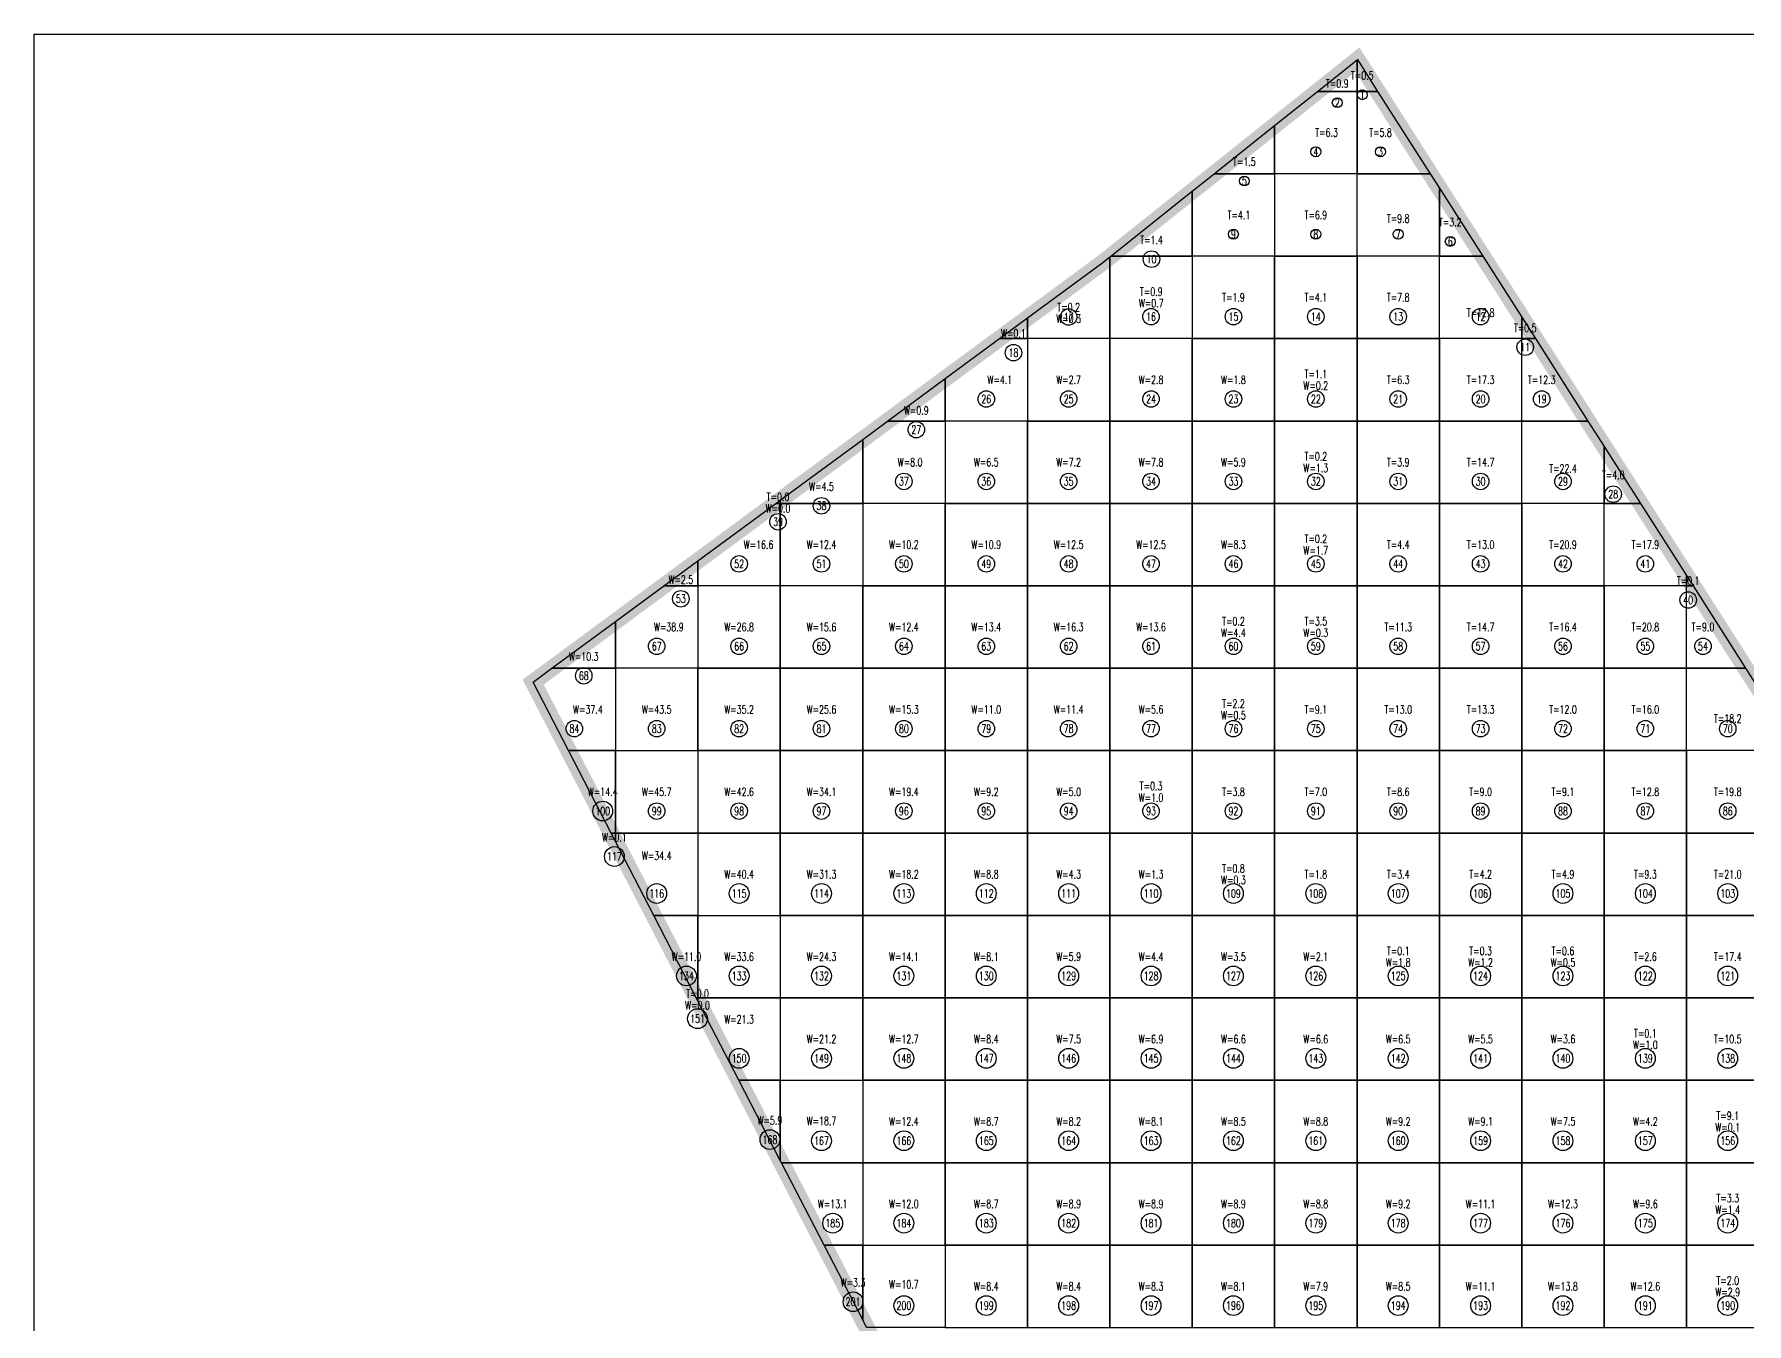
# Model space of a CAD drawing. Extents: x 4283 to 40403, y 1134 to 1764.
# Drawn here: x 20882 to 20968.6, y 1607.2 to 1672.4 of the extents above; entities that cross this region are included whole.
import ezdxf
from ezdxf.enums import TextEntityAlignment as Align

# ---------------------------------------------------------------- set-up
doc = ezdxf.new("R2010")
doc.units = 0
for name, color, linetype in [('tdz_25-3方格网', 2, 'Continuous'), ('tdz_25-3方格网计算', 7, 'Continuous'), ('tdz_土方计算图', 7, 'Continuous'), ('tdz_格田', 6, 'Continuous')]:
    doc.layers.add(name, color=color, linetype=linetype)
doc.styles.add('GLandNum', font='txt_____.ttf', dxfattribs={"width": 0.7, "height": 0.5})

msp = doc.modelspace()

# ---------------------------------------------------------------- linework, layer by layer
at = {"layer": 'tdz_25-3方格网', "linetype": 'Continuous'}
for points in [[(20948.889, 1671.062, 2828.334), (20948.889, 1669.47, 2828.371), (20946.891, 1669.47, 2828.455)], [(20949.933, 1669.47, 2828.333), (20948.889, 1669.47, 2828.371), (20948.889, 1671.062, 2828.334), (20948.908, 1671.077, 2828.333)], [(20946.891, 1669.47, 2828.455), (20948.889, 1669.47, 2828.371), (20948.889, 1665.304, 2828.451), (20944.722, 1665.304, 2828.641), (20944.722, 1667.742, 2828.586)], [(20948.889, 1669.47, 2828.371), (20949.933, 1669.47, 2828.333), (20952.592, 1665.304, 2828.172), (20948.889, 1665.304, 2828.451)], [(20944.722, 1667.742, 2828.586), (20944.722, 1665.304, 2828.641), (20941.661, 1665.304, 2828.77)], [(20941.661, 1665.304, 2828.77), (20944.722, 1665.304, 2828.641), (20944.722, 1661.137, 2828.701), (20940.555, 1661.137, 2828.895), (20940.555, 1664.422, 2828.838)], [(20944.722, 1665.304, 2828.641), (20944.722, 1661.137, 2828.701), (20948.889, 1661.137, 2828.508), (20948.889, 1665.304, 2828.451)], [(20953.055, 1664.577, 2828.125), (20953.055, 1661.137, 2828.223), (20948.889, 1661.137, 2828.508), (20948.889, 1665.304, 2828.451), (20952.592, 1665.304, 2828.172)], [(20940.555, 1664.422, 2828.838), (20940.555, 1661.137, 2828.895), (20936.432, 1661.137, 2829.086)], [(20955.25, 1661.137, 2827.903), (20953.055, 1661.137, 2828.223), (20953.055, 1664.577, 2828.125)], [(20936.389, 1661.103, 2829.088), (20936.389, 1656.97, 2829.177), (20932.222, 1656.97, 2829.36), (20932.222, 1658.013, 2829.337), (20936.04, 1660.824, 2829.109)], [(20936.432, 1661.137, 2829.086), (20940.555, 1661.137, 2828.895), (20940.555, 1656.97, 2829.068), (20936.389, 1656.97, 2829.177), (20936.389, 1661.103, 2829.088)], [(20940.555, 1661.137, 2828.895), (20940.555, 1656.97, 2829.068), (20944.722, 1656.97, 2828.869), (20944.722, 1661.137, 2828.701)], [(20944.722, 1661.137, 2828.701), (20944.722, 1656.97, 2828.869), (20948.889, 1656.97, 2828.669), (20948.889, 1661.137, 2828.508)], [(20948.889, 1661.137, 2828.508), (20948.889, 1656.97, 2828.669), (20953.055, 1656.97, 2828.319), (20953.055, 1661.137, 2828.223)], [(20957.222, 1658.047, 2827.705), (20957.222, 1656.97, 2827.653), (20953.055, 1656.97, 2828.319), (20953.055, 1661.137, 2828.223), (20955.25, 1661.137, 2827.903)], [(20932.222, 1658.013, 2829.337), (20932.222, 1656.97, 2829.36), (20930.806, 1656.97, 2829.421)], [(20957.909, 1656.97, 2827.636), (20957.222, 1656.97, 2827.653), (20957.222, 1658.047, 2827.705)], [(20930.806, 1656.97, 2829.421), (20932.222, 1656.97, 2829.36), (20932.222, 1652.804, 2829.468), (20928.055, 1652.804, 2829.633), (20928.055, 1654.945, 2829.585)], [(20932.222, 1656.97, 2829.36), (20932.222, 1652.804, 2829.468), (20936.389, 1652.804, 2829.371), (20936.389, 1656.97, 2829.177)], [(20936.389, 1656.97, 2829.177), (20936.389, 1652.804, 2829.371), (20940.555, 1652.804, 2829.225), (20940.555, 1656.97, 2829.068)], [(20940.555, 1656.97, 2829.068), (20940.555, 1652.804, 2829.225), (20944.722, 1652.804, 2829.037), (20944.722, 1656.97, 2828.869)], [(20944.722, 1656.97, 2828.869), (20944.722, 1652.804, 2829.037), (20948.889, 1652.804, 2828.684), (20948.889, 1656.97, 2828.669)], [(20948.889, 1656.97, 2828.669), (20948.889, 1652.804, 2828.684), (20953.055, 1652.804, 2828.329), (20953.055, 1656.97, 2828.319)], [(20953.055, 1656.97, 2828.319), (20953.055, 1652.804, 2828.329), (20957.222, 1652.804, 2827.681), (20957.222, 1656.97, 2827.653)], [(20957.222, 1656.97, 2827.653), (20957.909, 1656.97, 2827.636), (20960.567, 1652.804, 2827.5), (20957.222, 1652.804, 2827.681)], [(20928.055, 1654.945, 2829.585), (20928.055, 1652.804, 2829.633), (20925.148, 1652.804, 2829.758)], [(20925.148, 1652.804, 2829.758), (20928.055, 1652.804, 2829.633), (20928.055, 1648.637, 2829.758), (20923.889, 1648.637, 2829.924), (20923.889, 1651.877, 2829.833)], [(20928.055, 1652.804, 2829.633), (20928.055, 1648.637, 2829.758), (20932.222, 1648.637, 2829.647), (20932.222, 1652.804, 2829.468)], [(20932.222, 1652.804, 2829.468), (20932.222, 1648.637, 2829.647), (20936.389, 1648.637, 2829.571), (20936.389, 1652.804, 2829.371)], [(20936.389, 1652.804, 2829.371), (20936.389, 1648.637, 2829.571), (20940.555, 1648.637, 2829.425), (20940.555, 1652.804, 2829.225)], [(20940.555, 1652.804, 2829.225), (20940.555, 1648.637, 2829.425), (20944.722, 1648.637, 2829.099), (20944.722, 1652.804, 2829.037)], [(20944.722, 1652.804, 2829.037), (20944.722, 1648.637, 2829.099), (20948.889, 1648.637, 2828.811), (20948.889, 1652.804, 2828.684)], [(20948.889, 1652.804, 2828.684), (20948.889, 1648.637, 2828.811), (20953.055, 1648.637, 2828.45), (20953.055, 1652.804, 2828.329)], [(20953.055, 1652.804, 2828.329), (20953.055, 1648.637, 2828.45), (20957.222, 1648.637, 2827.956), (20957.222, 1652.804, 2827.681)], [(20961.389, 1651.517, 2827.5), (20961.389, 1648.637, 2827.5), (20957.222, 1648.637, 2827.956), (20957.222, 1652.804, 2827.681), (20960.567, 1652.804, 2827.5)], [(20923.889, 1651.877, 2829.833), (20923.889, 1648.637, 2829.924), (20919.722, 1648.637, 2830.302), (20919.722, 1648.808, 2830.285)], [(20963.226, 1648.637, 2827.5), (20961.389, 1648.637, 2827.5), (20961.389, 1651.517, 2827.5)], [(20919.489, 1648.637, 2830.333), (20919.722, 1648.637, 2830.302), (20919.722, 1644.47, 2830.214), (20915.555, 1644.47, 2831.057), (20915.555, 1645.74, 2831.151)], [(20919.722, 1648.808, 2830.285), (20919.722, 1648.637, 2830.302), (20919.489, 1648.637, 2830.333)], [(20919.722, 1644.47, 2830.214), (20919.722, 1648.637, 2830.302), (20923.889, 1648.637, 2829.924), (20923.889, 1644.47, 2830.016)], [(20923.889, 1648.637, 2829.924), (20923.889, 1644.47, 2830.016), (20928.055, 1644.47, 2829.923), (20928.055, 1648.637, 2829.758)], [(20928.055, 1648.637, 2829.758), (20928.055, 1644.47, 2829.923), (20932.222, 1644.47, 2829.847), (20932.222, 1648.637, 2829.647)], [(20932.222, 1648.637, 2829.647), (20932.222, 1644.47, 2829.847), (20936.389, 1644.47, 2829.772), (20936.389, 1648.637, 2829.571)], [(20936.389, 1648.637, 2829.571), (20936.389, 1644.47, 2829.772), (20940.555, 1644.47, 2829.522), (20940.555, 1648.637, 2829.425)], [(20940.555, 1648.637, 2829.425), (20940.555, 1644.47, 2829.522), (20944.722, 1644.47, 2829.145), (20944.722, 1648.637, 2829.099)], [(20944.722, 1648.637, 2829.099), (20944.722, 1644.47, 2829.145), (20948.889, 1644.47, 2828.71), (20948.889, 1648.637, 2828.811)], [(20948.889, 1648.637, 2828.811), (20948.889, 1644.47, 2828.71), (20953.055, 1644.47, 2828.291), (20953.055, 1648.637, 2828.45)], [(20953.055, 1648.637, 2828.45), (20953.055, 1644.47, 2828.291), (20957.222, 1644.47, 2828.021), (20957.222, 1648.637, 2827.956)], [(20957.222, 1648.637, 2827.956), (20957.222, 1644.47, 2828.021), (20961.389, 1644.47, 2827.645), (20961.389, 1648.637, 2827.5)], [(20965.555, 1644.986, 2827.5), (20965.555, 1644.47, 2827.5), (20961.389, 1644.47, 2827.645), (20961.389, 1648.637, 2827.5), (20963.226, 1648.637, 2827.5)], [(20915.555, 1645.74, 2831.151), (20915.555, 1644.47, 2831.057), (20913.831, 1644.47, 2831.509)], [(20965.885, 1644.47, 2827.5), (20965.555, 1644.47, 2827.5), (20965.555, 1644.986, 2827.5)], [(20913.831, 1644.47, 2831.509), (20915.555, 1644.47, 2831.057), (20915.555, 1640.304, 2831.148), (20911.389, 1640.304, 2831.667), (20911.389, 1642.672, 2831.667)], [(20915.555, 1644.47, 2831.057), (20915.555, 1640.304, 2831.148), (20919.722, 1640.304, 2830.582), (20919.722, 1644.47, 2830.214)], [(20919.722, 1644.47, 2830.214), (20919.722, 1640.304, 2830.582), (20923.889, 1640.304, 2830.16), (20923.889, 1644.47, 2830.016)], [(20923.889, 1644.47, 2830.016), (20923.889, 1640.304, 2830.16), (20928.055, 1640.304, 2829.898), (20928.055, 1644.47, 2829.923)], [(20928.055, 1644.47, 2829.923), (20928.055, 1640.304, 2829.898), (20932.222, 1640.304, 2829.911), (20932.222, 1644.47, 2829.847)], [(20932.222, 1644.47, 2829.847), (20932.222, 1640.304, 2829.911), (20936.389, 1640.304, 2829.892), (20936.389, 1644.47, 2829.772)], [(20936.389, 1644.47, 2829.772), (20936.389, 1640.304, 2829.892), (20940.555, 1640.304, 2829.332), (20940.555, 1644.47, 2829.522)], [(20940.555, 1644.47, 2829.522), (20940.555, 1640.304, 2829.332), (20944.722, 1640.304, 2828.828), (20944.722, 1644.47, 2829.145)], [(20944.722, 1644.47, 2829.145), (20944.722, 1640.304, 2828.828), (20948.889, 1640.304, 2828.42), (20948.889, 1644.47, 2828.71)], [(20948.889, 1644.47, 2828.71), (20948.889, 1640.304, 2828.42), (20953.055, 1640.304, 2828.143), (20953.055, 1644.47, 2828.291)], [(20953.055, 1644.47, 2828.291), (20953.055, 1640.304, 2828.143), (20957.222, 1640.304, 2828.122), (20957.222, 1644.47, 2828.021)], [(20957.222, 1644.47, 2828.021), (20957.222, 1640.304, 2828.122), (20961.389, 1640.304, 2828.017), (20961.389, 1644.47, 2827.645)], [(20961.389, 1644.47, 2827.645), (20961.389, 1640.304, 2828.017), (20965.555, 1640.304, 2827.504), (20965.555, 1644.47, 2827.5)], [(20965.555, 1644.47, 2827.5), (20965.885, 1644.47, 2827.5), (20968.543, 1640.304, 2827.5), (20965.555, 1640.304, 2827.504)], [(20911.389, 1642.672, 2831.667), (20911.389, 1640.304, 2831.667), (20908.173, 1640.304, 2831.667)], [(20908.173, 1640.304, 2831.667), (20911.389, 1640.304, 2831.667), (20911.389, 1636.137, 2831.667), (20909.014, 1636.137, 2831.667), (20907.222, 1639.604, 2831.667)], [(20911.389, 1640.304, 2831.667), (20911.389, 1636.137, 2831.667), (20915.555, 1636.137, 2831.372), (20915.555, 1640.304, 2831.148)], [(20915.555, 1640.304, 2831.148), (20915.555, 1636.137, 2831.372), (20919.722, 1636.137, 2831.097), (20919.722, 1640.304, 2830.582)], [(20919.722, 1640.304, 2830.582), (20919.722, 1636.137, 2831.097), (20923.889, 1636.137, 2830.535), (20923.889, 1640.304, 2830.16)], [(20923.889, 1640.304, 2830.16), (20923.889, 1636.137, 2830.535), (20928.055, 1636.137, 2829.867), (20928.055, 1640.304, 2829.898)], [(20928.055, 1640.304, 2829.898), (20928.055, 1636.137, 2829.867), (20932.222, 1636.137, 2829.664), (20932.222, 1640.304, 2829.911)], [(20932.222, 1640.304, 2829.911), (20932.222, 1636.137, 2829.664), (20936.389, 1636.137, 2829.392), (20936.389, 1640.304, 2829.892)], [(20936.389, 1640.304, 2829.892), (20936.389, 1636.137, 2829.392), (20940.555, 1636.137, 2829.091), (20940.555, 1640.304, 2829.332)], [(20940.555, 1640.304, 2829.332), (20940.555, 1636.137, 2829.091), (20944.722, 1636.137, 2828.724), (20944.722, 1640.304, 2828.828)], [(20944.722, 1640.304, 2828.828), (20944.722, 1636.137, 2828.724), (20948.889, 1636.137, 2828.519), (20948.889, 1640.304, 2828.42)], [(20948.889, 1640.304, 2828.42), (20948.889, 1636.137, 2828.519), (20953.055, 1636.137, 2828.337), (20953.055, 1640.304, 2828.143)], [(20953.055, 1640.304, 2828.143), (20953.055, 1636.137, 2828.337), (20957.222, 1636.137, 2828.243), (20957.222, 1640.304, 2828.122)], [(20957.222, 1640.304, 2828.122), (20957.222, 1636.137, 2828.243), (20961.389, 1636.137, 2828.087), (20961.389, 1640.304, 2828.017)], [(20961.389, 1640.304, 2828.017), (20961.389, 1636.137, 2828.087), (20965.555, 1636.137, 2827.79), (20965.555, 1640.304, 2827.504)], [(20969.722, 1638.456, 2827.5), (20969.722, 1636.137, 2827.489), (20965.555, 1636.137, 2827.79), (20965.555, 1640.304, 2827.504), (20968.543, 1640.304, 2827.5)], [(20909.014, 1636.137, 2831.667), (20911.389, 1636.137, 2831.667), (20911.389, 1631.97, 2831.667), (20911.167, 1631.97, 2831.667)], [(20911.389, 1631.97, 2831.667), (20911.389, 1636.137, 2831.667), (20915.555, 1636.137, 2831.372), (20915.555, 1631.97, 2831.527)], [(20915.555, 1636.137, 2831.372), (20915.555, 1631.97, 2831.527), (20919.722, 1631.97, 2831.279), (20919.722, 1636.137, 2831.097)], [(20919.722, 1636.137, 2831.097), (20919.722, 1631.97, 2831.279), (20923.889, 1631.97, 2830.679), (20923.889, 1636.137, 2830.535)], [(20923.889, 1636.137, 2830.535), (20923.889, 1631.97, 2830.679), (20928.055, 1631.97, 2830.004), (20928.055, 1636.137, 2829.867)], [(20928.055, 1636.137, 2829.867), (20928.055, 1631.97, 2830.004), (20932.222, 1631.97, 2829.647), (20932.222, 1636.137, 2829.664)], [(20932.222, 1636.137, 2829.664), (20932.222, 1631.97, 2829.647), (20936.389, 1631.97, 2829.376), (20936.389, 1636.137, 2829.392)], [(20936.389, 1636.137, 2829.392), (20936.389, 1631.97, 2829.376), (20940.555, 1631.97, 2829.108), (20940.555, 1636.137, 2829.091)], [(20940.555, 1636.137, 2829.091), (20940.555, 1631.97, 2829.108), (20944.722, 1631.97, 2828.901), (20944.722, 1636.137, 2828.724)], [(20944.722, 1636.137, 2828.724), (20944.722, 1631.97, 2828.901), (20948.889, 1631.97, 2828.698), (20948.889, 1636.137, 2828.519)], [(20948.889, 1636.137, 2828.519), (20948.889, 1631.97, 2828.698), (20953.055, 1631.97, 2828.537), (20953.055, 1636.137, 2828.337)], [(20953.055, 1636.137, 2828.337), (20953.055, 1631.97, 2828.537), (20957.222, 1631.97, 2828.376), (20957.222, 1636.137, 2828.243)], [(20957.222, 1636.137, 2828.243), (20957.222, 1631.97, 2828.376), (20961.389, 1631.97, 2828.226), (20961.389, 1636.137, 2828.087)], [(20961.389, 1636.137, 2828.087), (20961.389, 1631.97, 2828.226), (20965.555, 1631.97, 2827.795), (20965.555, 1636.137, 2827.79)], [(20965.555, 1636.137, 2827.79), (20965.555, 1631.97, 2827.795), (20969.722, 1631.97, 2827.351), (20969.722, 1636.137, 2827.489)], [(20911.167, 1631.97, 2831.667), (20911.389, 1631.97, 2831.667), (20911.389, 1631.542, 2831.667)], [(20911.389, 1631.542, 2831.667), (20911.389, 1631.97, 2831.667), (20915.555, 1631.97, 2831.527), (20915.555, 1627.804, 2831.323), (20913.321, 1627.804, 2831.529)], [(20915.555, 1631.97, 2831.527), (20915.555, 1627.804, 2831.323), (20919.722, 1627.804, 2830.925), (20919.722, 1631.97, 2831.279)], [(20919.722, 1631.97, 2831.279), (20919.722, 1627.804, 2830.925), (20923.889, 1627.804, 2830.414), (20923.889, 1631.97, 2830.679)], [(20923.889, 1631.97, 2830.679), (20923.889, 1627.804, 2830.414), (20928.055, 1627.804, 2829.912), (20928.055, 1631.97, 2830.004)], [(20928.055, 1631.97, 2830.004), (20928.055, 1627.804, 2829.912), (20932.222, 1627.804, 2829.644), (20932.222, 1631.97, 2829.647)], [(20932.222, 1631.97, 2829.647), (20932.222, 1627.804, 2829.644), (20936.389, 1627.804, 2829.405), (20936.389, 1631.97, 2829.376)], [(20936.389, 1631.97, 2829.376), (20936.389, 1627.804, 2829.405), (20940.555, 1627.804, 2829.242), (20940.555, 1631.97, 2829.108)], [(20940.555, 1631.97, 2829.108), (20940.555, 1627.804, 2829.242), (20944.722, 1627.804, 2829.078), (20944.722, 1631.97, 2828.901)], [(20944.722, 1631.97, 2828.901), (20944.722, 1627.804, 2829.078), (20948.889, 1627.804, 2828.897), (20948.889, 1631.97, 2828.698)], [(20948.889, 1631.97, 2828.698), (20948.889, 1627.804, 2828.897), (20953.055, 1627.804, 2828.732), (20953.055, 1631.97, 2828.537)], [(20953.055, 1631.97, 2828.537), (20953.055, 1627.804, 2828.732), (20957.222, 1627.804, 2828.568), (20957.222, 1631.97, 2828.376)], [(20957.222, 1631.97, 2828.376), (20957.222, 1627.804, 2828.568), (20961.389, 1627.804, 2828.414), (20961.389, 1631.97, 2828.226)], [(20961.389, 1631.97, 2828.226), (20961.389, 1627.804, 2828.414), (20965.555, 1627.804, 2828.012), (20965.555, 1631.97, 2827.795)], [(20965.555, 1631.97, 2827.795), (20965.555, 1627.804, 2828.012), (20969.722, 1627.804, 2827.181), (20969.722, 1631.97, 2827.351)], [(20913.321, 1627.804, 2831.529), (20915.555, 1627.804, 2831.323), (20915.555, 1623.637, 2831.187), (20915.474, 1623.637, 2831.19)], [(20915.555, 1623.637, 2831.187), (20915.555, 1627.804, 2831.323), (20919.722, 1627.804, 2830.925), (20919.722, 1623.637, 2830.802)], [(20919.722, 1627.804, 2830.925), (20919.722, 1623.637, 2830.802), (20923.889, 1623.637, 2830.312), (20923.889, 1627.804, 2830.414)], [(20923.889, 1627.804, 2830.414), (20923.889, 1623.637, 2830.312), (20928.055, 1623.637, 2829.901), (20928.055, 1627.804, 2829.912)], [(20928.055, 1627.804, 2829.912), (20928.055, 1623.637, 2829.901), (20932.222, 1623.637, 2829.739), (20932.222, 1627.804, 2829.644)], [(20932.222, 1627.804, 2829.644), (20932.222, 1623.637, 2829.739), (20936.389, 1623.637, 2829.577), (20936.389, 1627.804, 2829.405)], [(20936.389, 1627.804, 2829.405), (20936.389, 1623.637, 2829.577), (20940.555, 1623.637, 2829.401), (20940.555, 1627.804, 2829.242)], [(20940.555, 1627.804, 2829.242), (20940.555, 1623.637, 2829.401), (20944.722, 1623.637, 2829.227), (20944.722, 1627.804, 2829.078)], [(20944.722, 1627.804, 2829.078), (20944.722, 1623.637, 2829.227), (20948.889, 1623.637, 2829.088), (20948.889, 1627.804, 2828.897)], [(20948.889, 1627.804, 2828.897), (20948.889, 1623.637, 2829.088), (20953.055, 1623.637, 2828.918), (20953.055, 1627.804, 2828.732)], [(20953.055, 1627.804, 2828.732), (20953.055, 1623.637, 2828.918), (20957.222, 1623.637, 2828.761), (20957.222, 1627.804, 2828.568)], [(20957.222, 1627.804, 2828.568), (20957.222, 1623.637, 2828.761), (20961.389, 1623.637, 2828.567), (20961.389, 1627.804, 2828.414)], [(20961.389, 1627.804, 2828.414), (20961.389, 1623.637, 2828.567), (20965.555, 1623.637, 2828.341), (20965.555, 1627.804, 2828.012)], [(20965.555, 1627.804, 2828.012), (20965.555, 1623.637, 2828.341), (20969.722, 1623.637, 2827.365), (20969.722, 1627.804, 2827.181)], [(20915.474, 1623.637, 2831.19), (20915.555, 1623.637, 2831.187), (20915.555, 1623.48, 2831.177)], [(20915.555, 1623.48, 2831.177), (20915.555, 1623.637, 2831.187), (20919.722, 1623.637, 2830.802), (20919.722, 1619.47, 2830.712), (20917.628, 1619.47, 2830.85)], [(20919.722, 1623.637, 2830.802), (20919.722, 1619.47, 2830.712), (20923.889, 1619.47, 2830.292), (20923.889, 1623.637, 2830.312)], [(20923.889, 1623.637, 2830.312), (20923.889, 1619.47, 2830.292), (20928.055, 1619.47, 2829.931), (20928.055, 1623.637, 2829.901)], [(20928.055, 1623.637, 2829.901), (20928.055, 1619.47, 2829.931), (20932.222, 1619.47, 2829.755), (20932.222, 1623.637, 2829.739)], [(20932.222, 1623.637, 2829.739), (20932.222, 1619.47, 2829.755), (20936.389, 1619.47, 2829.582), (20936.389, 1623.637, 2829.577)], [(20936.389, 1623.637, 2829.577), (20936.389, 1619.47, 2829.582), (20940.555, 1619.47, 2829.468), (20940.555, 1623.637, 2829.401)], [(20940.555, 1623.637, 2829.401), (20940.555, 1619.47, 2829.468), (20944.722, 1619.47, 2829.353), (20944.722, 1623.637, 2829.227)], [(20944.722, 1623.637, 2829.227), (20944.722, 1619.47, 2829.353), (20948.889, 1619.47, 2829.239), (20948.889, 1623.637, 2829.088)], [(20948.889, 1623.637, 2829.088), (20948.889, 1619.47, 2829.239), (20953.055, 1619.47, 2829.107), (20953.055, 1623.637, 2828.918)], [(20953.055, 1623.637, 2828.918), (20953.055, 1619.47, 2829.107), (20957.222, 1619.47, 2828.883), (20957.222, 1623.637, 2828.761)], [(20957.222, 1623.637, 2828.761), (20957.222, 1619.47, 2828.883), (20961.389, 1619.47, 2828.657), (20961.389, 1623.637, 2828.567)], [(20961.389, 1623.637, 2828.567), (20961.389, 1619.47, 2828.657), (20965.555, 1619.47, 2828.438), (20965.555, 1623.637, 2828.341)], [(20965.555, 1623.637, 2828.341), (20965.555, 1619.47, 2828.438), (20969.722, 1619.47, 2827.428), (20969.722, 1623.637, 2827.365)], [(20917.628, 1619.47, 2830.85), (20919.722, 1619.47, 2830.712), (20919.722, 1615.418, 2830.653)], [(20919.722, 1615.418, 2830.653), (20919.722, 1619.47, 2830.712), (20923.889, 1619.47, 2830.292), (20923.889, 1615.304, 2830.317), (20919.781, 1615.304, 2830.647)], [(20923.889, 1619.47, 2830.292), (20923.889, 1615.304, 2830.317), (20928.055, 1615.304, 2829.935), (20928.055, 1619.47, 2829.931)], [(20928.055, 1619.47, 2829.931), (20928.055, 1615.304, 2829.935), (20932.222, 1615.304, 2829.815), (20932.222, 1619.47, 2829.755)], [(20932.222, 1619.47, 2829.755), (20932.222, 1615.304, 2829.815), (20936.389, 1615.304, 2829.681), (20936.389, 1619.47, 2829.582)], [(20936.389, 1619.47, 2829.582), (20936.389, 1615.304, 2829.681), (20940.555, 1615.304, 2829.548), (20940.555, 1619.47, 2829.468)], [(20940.555, 1619.47, 2829.468), (20940.555, 1615.304, 2829.548), (20944.722, 1615.304, 2829.414), (20944.722, 1619.47, 2829.353)], [(20944.722, 1619.47, 2829.353), (20944.722, 1615.304, 2829.414), (20948.889, 1615.304, 2829.273), (20948.889, 1619.47, 2829.239)], [(20948.889, 1619.47, 2829.239), (20948.889, 1615.304, 2829.273), (20953.055, 1615.304, 2829.167), (20953.055, 1619.47, 2829.107)], [(20953.055, 1619.47, 2829.107), (20953.055, 1615.304, 2829.167), (20957.222, 1615.304, 2829.077), (20957.222, 1619.47, 2828.883)], [(20957.222, 1619.47, 2828.883), (20957.222, 1615.304, 2829.077), (20961.389, 1615.304, 2828.857), (20961.389, 1619.47, 2828.657)], [(20961.389, 1619.47, 2828.657), (20961.389, 1615.304, 2828.857), (20965.555, 1615.304, 2828.537), (20965.555, 1619.47, 2828.438)], [(20965.555, 1619.47, 2828.438), (20965.555, 1615.304, 2828.537), (20969.722, 1615.304, 2827.771), (20969.722, 1619.47, 2827.428)], [(20919.781, 1615.304, 2830.647), (20923.889, 1615.304, 2830.317), (20923.889, 1611.137, 2830.301), (20921.934, 1611.137, 2830.452)], [(20923.889, 1615.304, 2830.317), (20923.889, 1611.137, 2830.301), (20928.055, 1611.137, 2829.956), (20928.055, 1615.304, 2829.935)], [(20928.055, 1615.304, 2829.935), (20928.055, 1611.137, 2829.956), (20932.222, 1611.137, 2829.822), (20932.222, 1615.304, 2829.815)], [(20932.222, 1615.304, 2829.815), (20932.222, 1611.137, 2829.822), (20936.389, 1611.137, 2829.688), (20936.389, 1615.304, 2829.681)], [(20936.389, 1615.304, 2829.681), (20936.389, 1611.137, 2829.688), (20940.555, 1611.137, 2829.548), (20940.555, 1615.304, 2829.548)], [(20940.555, 1615.304, 2829.548), (20940.555, 1611.137, 2829.548), (20944.722, 1611.137, 2829.406), (20944.722, 1615.304, 2829.414)], [(20944.722, 1615.304, 2829.414), (20944.722, 1611.137, 2829.406), (20948.889, 1611.137, 2829.264), (20948.889, 1615.304, 2829.273)], [(20948.889, 1615.304, 2829.273), (20948.889, 1611.137, 2829.264), (20953.055, 1611.137, 2829.167), (20953.055, 1615.304, 2829.167)], [(20953.055, 1615.304, 2829.167), (20953.055, 1611.137, 2829.167), (20957.222, 1611.137, 2829.167), (20957.222, 1615.304, 2829.077)], [(20957.222, 1615.304, 2829.077), (20957.222, 1611.137, 2829.167), (20961.389, 1611.137, 2829.093), (20961.389, 1615.304, 2828.857)], [(20961.389, 1615.304, 2828.857), (20961.389, 1611.137, 2829.093), (20965.555, 1611.137, 2828.806), (20965.555, 1615.304, 2828.537)], [(20965.555, 1615.304, 2828.537), (20965.555, 1611.137, 2828.806), (20969.722, 1611.137, 2828.084), (20969.722, 1615.304, 2827.771)], [(20921.934, 1611.137, 2830.452), (20923.889, 1611.137, 2830.301), (20923.889, 1607.356, 2830.277)], [(20923.889, 1607.356, 2830.277), (20923.889, 1611.137, 2830.301), (20928.055, 1611.137, 2829.956), (20928.055, 1606.97, 2829.963), (20924.088, 1606.97, 2830.258)], [(20928.055, 1611.137, 2829.956), (20928.055, 1606.97, 2829.963), (20932.222, 1606.97, 2829.822), (20932.222, 1611.137, 2829.822)], [(20932.222, 1611.137, 2829.822), (20932.222, 1606.97, 2829.822), (20936.389, 1606.97, 2829.68), (20936.389, 1611.137, 2829.688)], [(20936.389, 1611.137, 2829.688), (20936.389, 1606.97, 2829.68), (20940.555, 1606.97, 2829.539), (20940.555, 1611.137, 2829.548)], [(20940.555, 1611.137, 2829.548), (20940.555, 1606.97, 2829.539), (20944.722, 1606.97, 2829.398), (20944.722, 1611.137, 2829.406)], [(20944.722, 1611.137, 2829.406), (20944.722, 1606.97, 2829.398), (20948.889, 1606.97, 2829.256), (20948.889, 1611.137, 2829.264)], [(20948.889, 1611.137, 2829.264), (20948.889, 1606.97, 2829.256), (20953.055, 1606.97, 2829.167), (20953.055, 1611.137, 2829.167)], [(20953.055, 1611.137, 2829.167), (20953.055, 1606.97, 2829.167), (20957.222, 1606.97, 2829.161), (20957.222, 1611.137, 2829.167)], [(20957.222, 1611.137, 2829.167), (20957.222, 1606.97, 2829.161), (20961.389, 1606.97, 2829.061), (20961.389, 1611.137, 2829.093)], [(20961.389, 1611.137, 2829.093), (20961.389, 1606.97, 2829.061), (20965.555, 1606.97, 2828.809), (20965.555, 1611.137, 2828.806)], [(20965.555, 1611.137, 2828.806), (20965.555, 1606.97, 2828.809), (20969.722, 1606.97, 2827.96), (20969.722, 1611.137, 2828.084)]]:
    msp.add_polyline3d(points, close=True, dxfattribs=at)
at = {"layer": 'tdz_25-3方格网计算', "color": 7, "linetype": 'Continuous'}
for centre, radius in [((20947.89, 1668.896), 0.25), ((20949.155, 1669.298), 0.25), ((20946.805, 1666.415), 0.25), ((20950.075, 1666.415), 0.25), ((20943.192, 1664.941), 0.25), ((20942.639, 1662.248), 0.25), ((20946.805, 1662.248), 0.25), ((20950.972, 1662.248), 0.25), ((20953.604, 1661.885), 0.25), ((20938.494, 1660.986), 0.417), ((20934.305, 1658.064), 0.417), ((20938.472, 1658.081), 0.417), ((20942.639, 1658.081), 0.417), ((20946.805, 1658.081), 0.417), ((20950.972, 1658.081), 0.417), ((20955.139, 1658.081), 0.417), ((20957.394, 1656.536), 0.417), ((20931.514, 1656.259), 0.417), ((20930.139, 1653.915), 0.417), ((20934.305, 1653.915), 0.417), ((20938.472, 1653.915), 0.417), ((20942.639, 1653.915), 0.417), ((20946.805, 1653.915), 0.417), ((20950.972, 1653.915), 0.417), ((20955.139, 1653.915), 0.417), ((20958.23, 1653.915), 0.417), ((20926.601, 1652.367), 0.417), ((20925.972, 1649.748), 0.417), ((20930.139, 1649.748), 0.417), ((20934.305, 1649.748), 0.417), ((20938.472, 1649.748), 0.417), ((20942.639, 1649.748), 0.417), ((20946.805, 1649.748), 0.417), ((20950.972, 1649.748), 0.417), ((20955.139, 1649.748), 0.417), ((20959.305, 1649.748), 0.417), ((20961.848, 1649.105), 0.417), ((20921.805, 1648.518), 0.417), ((20919.606, 1647.708), 0.417), ((20917.639, 1645.581), 0.417), ((20921.805, 1645.581), 0.417), ((20925.972, 1645.581), 0.417), ((20930.139, 1645.581), 0.417), ((20934.305, 1645.581), 0.417), ((20938.472, 1645.581), 0.417), ((20942.639, 1645.581), 0.417), ((20946.805, 1645.581), 0.417), ((20950.972, 1645.581), 0.417), ((20955.139, 1645.581), 0.417), ((20959.305, 1645.581), 0.417), ((20963.472, 1645.581), 0.417), ((20914.693, 1643.816), 0.417), ((20965.638, 1643.756), 0.417), ((20913.472, 1641.415), 0.417), ((20917.639, 1641.415), 0.417), ((20921.805, 1641.415), 0.417), ((20925.972, 1641.415), 0.417), ((20930.139, 1641.415), 0.417), ((20934.305, 1641.415), 0.417), ((20938.472, 1641.415), 0.417), ((20942.639, 1641.415), 0.417), ((20946.805, 1641.415), 0.417), ((20950.972, 1641.415), 0.417), ((20955.139, 1641.415), 0.417), ((20959.305, 1641.415), 0.417), ((20963.472, 1641.415), 0.417), ((20966.385, 1641.415), 0.417), ((20909.781, 1639.924), 0.417), ((20909.305, 1637.248), 0.417), ((20913.472, 1637.248), 0.417), ((20917.639, 1637.248), 0.417), ((20921.805, 1637.248), 0.417), ((20925.972, 1637.248), 0.417), ((20930.139, 1637.248), 0.417), ((20934.305, 1637.248), 0.417), ((20938.472, 1637.248), 0.417), ((20942.639, 1637.248), 0.417), ((20946.805, 1637.248), 0.417), ((20950.972, 1637.248), 0.417), ((20955.139, 1637.248), 0.417), ((20959.305, 1637.248), 0.417), ((20963.472, 1637.248), 0.417), ((20967.639, 1637.248), 0.417), ((20910.74, 1633.081), 0.5), ((20913.472, 1633.081), 0.417), ((20917.639, 1633.081), 0.417), ((20921.805, 1633.081), 0.417), ((20925.972, 1633.081), 0.417), ((20930.139, 1633.081), 0.417), ((20934.305, 1633.081), 0.417), ((20938.472, 1633.081), 0.417), ((20942.639, 1633.081), 0.417), ((20946.805, 1633.081), 0.417), ((20950.972, 1633.081), 0.417), ((20955.139, 1633.081), 0.417), ((20959.305, 1633.081), 0.417), ((20963.472, 1633.081), 0.417), ((20967.639, 1633.081), 0.417), ((20911.333, 1630.784), 0.5), ((20913.472, 1628.915), 0.5), ((20917.639, 1628.915), 0.5), ((20921.805, 1628.915), 0.5), ((20925.972, 1628.915), 0.5), ((20930.139, 1628.915), 0.5), ((20934.305, 1628.915), 0.5), ((20938.472, 1628.915), 0.5), ((20942.639, 1628.915), 0.5), ((20946.805, 1628.915), 0.5), ((20950.972, 1628.915), 0.5), ((20955.139, 1628.915), 0.5), ((20959.305, 1628.915), 0.5), ((20963.472, 1628.915), 0.5), ((20967.639, 1628.915), 0.5), ((20914.976, 1624.748), 0.5), ((20917.639, 1624.748), 0.5), ((20921.805, 1624.748), 0.5), ((20925.972, 1624.748), 0.5), ((20930.139, 1624.748), 0.5), ((20934.305, 1624.748), 0.5), ((20938.472, 1624.748), 0.5), ((20942.639, 1624.748), 0.5), ((20946.805, 1624.748), 0.5), ((20950.972, 1624.748), 0.5), ((20955.139, 1624.748), 0.5), ((20959.305, 1624.748), 0.5), ((20963.472, 1624.748), 0.5), ((20967.639, 1624.748), 0.5), ((20915.535, 1622.586), 0.5), ((20917.639, 1620.581), 0.5), ((20921.805, 1620.581), 0.5), ((20925.972, 1620.581), 0.5), ((20930.139, 1620.581), 0.5), ((20934.305, 1620.581), 0.5), ((20938.472, 1620.581), 0.5), ((20942.639, 1620.581), 0.5), ((20946.805, 1620.581), 0.5), ((20950.972, 1620.581), 0.5), ((20955.139, 1620.581), 0.5), ((20959.305, 1620.581), 0.5), ((20963.472, 1620.581), 0.5), ((20967.639, 1620.581), 0.5), ((20919.198, 1616.472), 0.5), ((20921.805, 1616.415), 0.5), ((20925.972, 1616.415), 0.5), ((20930.139, 1616.415), 0.5), ((20934.305, 1616.415), 0.5), ((20938.472, 1616.415), 0.5), ((20942.639, 1616.415), 0.5), ((20946.805, 1616.415), 0.5), ((20950.972, 1616.415), 0.5), ((20955.139, 1616.415), 0.5), ((20959.305, 1616.415), 0.5), ((20963.472, 1616.415), 0.5), ((20967.639, 1616.415), 0.5), ((20922.373, 1612.248), 0.5), ((20925.972, 1612.248), 0.5), ((20930.139, 1612.248), 0.5), ((20934.305, 1612.248), 0.5), ((20938.472, 1612.248), 0.5), ((20942.639, 1612.248), 0.5), ((20946.805, 1612.248), 0.5), ((20950.972, 1612.248), 0.5), ((20955.139, 1612.248), 0.5), ((20959.305, 1612.248), 0.5), ((20963.472, 1612.248), 0.5), ((20967.639, 1612.248), 0.5), ((20923.4, 1608.274), 0.5), ((20925.972, 1608.081), 0.5), ((20930.139, 1608.081), 0.5), ((20934.305, 1608.081), 0.5), ((20938.472, 1608.081), 0.5), ((20942.639, 1608.081), 0.5), ((20946.805, 1608.081), 0.5), ((20950.972, 1608.081), 0.5), ((20955.139, 1608.081), 0.5), ((20959.305, 1608.081), 0.5), ((20963.472, 1608.081), 0.5), ((20967.639, 1608.081), 0.5)]:
    msp.add_circle(centre, radius, dxfattribs=at)
at = {"layer": 'tdz_土方计算图', "linetype": 'Continuous'}
for points in [[(20881.99, 1672.357), (21011.99, 1672.357)], [(20881.99, 1512.357), (20881.99, 1512.357), (20881.99, 1672.357), (20881.99, 1672.357)]]:
    msp.add_lwpolyline(points, dxfattribs=at)
at = {"layer": 'tdz_格田', "linetype": 'Continuous', "lineweight": 60, "const_width": 0.833}
msp.add_lwpolyline([(20941.316, 1573.637), (20907.222, 1639.604), (20936.04, 1660.824), (20948.908, 1671.077), (20986.758, 1611.757), (20941.316, 1573.637)], close=True, dxfattribs=at)

# ---------------------------------------------------------------- texts
at = {"layer": 'tdz_25-3方格网计算', "color": 2, "linetype": 'Continuous', "style": 'GLandNum', "width": 0.7}
for s, p in [('T=0.9', (20947.89, 1669.868)), ('T=0.5', (20949.155, 1670.27)), ('T=6.3', (20947.348, 1667.387)), ('T=5.8', (20950.075, 1667.387)), ('T=1.5', (20943.192, 1665.913)), ('T=4.1', (20942.915, 1663.22)), ('T=6.9', (20946.805, 1663.22)), ('T=9.8', (20950.972, 1663.039)), ('T=3.2', (20953.604, 1662.857)), ('T=1.4', (20938.494, 1661.958)), ('T=0.9', (20938.483, 1659.345)), ('T=0.2', (20934.305, 1658.556)), ('T=1.9', (20942.639, 1659.054)), ('T=4.1', (20946.805, 1659.054)), ('T=7.8', (20950.972, 1659.054)), ('T=12.8', (20955.139, 1658.281)), ('T=0.5', (20957.394, 1657.509)), ('T=1.1', (20946.805, 1655.179)), ('T=6.3', (20950.972, 1654.887)), ('T=17.3', (20955.139, 1654.887)), ('T=12.3', (20958.23, 1654.887)), ('T=0.2', (20946.805, 1651.012)), ('T=3.9', (20950.972, 1650.72)), ('T=14.7', (20955.139, 1650.72)), ('T=22.4', (20959.305, 1650.399)), ('T=4.0', (20961.848, 1650.077)), ('T=0.0', (20919.606, 1648.972)), ('T=0.2', (20946.805, 1646.845)), ('T=4.4', (20950.972, 1646.554)), ('T=13.0', (20955.139, 1646.554)), ('T=20.9', (20959.305, 1646.554)), ('T=17.9', (20963.472, 1646.554)), ('T=0.1', (20965.638, 1644.728)), ('T=0.2', (20942.639, 1642.679)), ('T=3.5', (20946.805, 1642.679)), ('T=11.3', (20950.972, 1642.387)), ('T=14.7', (20955.139, 1642.387)), ('T=16.4', (20959.305, 1642.387)), ('T=20.8', (20963.472, 1642.387)), ('T=9.0', (20966.385, 1642.387)), ('T=2.2', (20942.639, 1638.512)), ('T=9.1', (20946.805, 1638.22)), ('T=13.0', (20950.972, 1638.22)), ('T=13.3', (20955.139, 1638.22)), ('T=12.0', (20959.305, 1638.22)), ('T=16.0', (20963.472, 1638.22)), ('T=18.2', (20967.639, 1637.759)), ('T=0.3', (20938.472, 1634.345)), ('T=3.8', (20942.639, 1634.054)), ('T=7.0', (20946.805, 1634.054)), ('T=8.6', (20950.972, 1634.054)), ('T=9.0', (20955.139, 1634.054)), ('T=9.1', (20959.305, 1634.054)), ('T=12.8', (20963.472, 1634.054)), ('T=19.8', (20967.639, 1634.054)), ('T=0.8', (20942.639, 1630.179)), ('T=1.8', (20946.805, 1629.887)), ('T=3.4', (20950.972, 1629.887)), ('T=4.2', (20955.139, 1629.887)), ('T=4.9', (20959.305, 1629.887)), ('T=9.3', (20963.472, 1629.887)), ('T=21.0', (20967.639, 1629.887)), ('T=0.1', (20950.972, 1626.012)), ('T=0.3', (20955.139, 1626.012)), ('T=0.6', (20959.305, 1626.012)), ('T=2.6', (20963.472, 1625.72)), ('T=17.4', (20967.639, 1625.72)), ('T=0.0', (20915.535, 1623.85)), ('T=0.1', (20963.472, 1621.845)), ('T=10.5', (20967.639, 1621.554)), ('T=9.1', (20967.639, 1617.679)), ('T=3.3', (20967.639, 1613.512)), ('T=2.0', (20967.639, 1609.345))]:
    msp.add_text(s, height=0.4167, dxfattribs=at).set_placement(p, align=Align.MIDDLE_CENTER)
at = {"layer": 'tdz_25-3方格网计算', "color": 7, "linetype": 'Continuous', "style": 'GLandNum', "width": 0.7}
for s, height, p in [('2', 0.417, (20947.89, 1668.896)), ('1', 0.417, (20949.155, 1669.298)), ('4', 0.417, (20946.805, 1666.415)), ('3', 0.417, (20950.075, 1666.415)), ('5', 0.417, (20943.192, 1664.941)), ('9', 0.417, (20942.639, 1662.248)), ('8', 0.417, (20946.805, 1662.248)), ('7', 0.417, (20950.972, 1662.248)), ('6', 0.417, (20953.604, 1661.885)), ('10', 0.4167, (20938.494, 1660.986)), ('17', 0.4167, (20934.305, 1658.064)), ('16', 0.4167, (20938.472, 1658.081)), ('15', 0.4167, (20942.639, 1658.081)), ('14', 0.4167, (20946.805, 1658.081)), ('13', 0.4167, (20950.972, 1658.081)), ('12', 0.4167, (20955.139, 1658.081)), ('18', 0.4167, (20931.514, 1656.259)), ('11', 0.4167, (20957.394, 1656.536)), ('26', 0.4167, (20930.139, 1653.915)), ('25', 0.4167, (20934.305, 1653.915)), ('24', 0.4167, (20938.472, 1653.915)), ('23', 0.4167, (20942.639, 1653.915)), ('22', 0.4167, (20946.805, 1653.915)), ('21', 0.4167, (20950.972, 1653.915)), ('20', 0.4167, (20955.139, 1653.915)), ('19', 0.4167, (20958.23, 1653.915)), ('27', 0.4167, (20926.601, 1652.367)), ('37', 0.4167, (20925.972, 1649.748)), ('36', 0.4167, (20930.139, 1649.748)), ('35', 0.4167, (20934.305, 1649.748)), ('34', 0.4167, (20938.472, 1649.748)), ('33', 0.4167, (20942.639, 1649.748)), ('32', 0.4167, (20946.805, 1649.748)), ('31', 0.4167, (20950.972, 1649.748)), ('30', 0.4167, (20955.139, 1649.748)), ('29', 0.4167, (20959.305, 1649.748)), ('28', 0.4167, (20961.848, 1649.105)), ('38', 0.4167, (20921.805, 1648.518)), ('39', 0.4167, (20919.606, 1647.708)), ('52', 0.4167, (20917.639, 1645.581)), ('51', 0.4167, (20921.805, 1645.581)), ('50', 0.4167, (20925.972, 1645.581)), ('49', 0.4167, (20930.139, 1645.581)), ('48', 0.4167, (20934.305, 1645.581)), ('47', 0.4167, (20938.472, 1645.581)), ('46', 0.4167, (20942.639, 1645.581)), ('45', 0.4167, (20946.805, 1645.581)), ('44', 0.4167, (20950.972, 1645.581)), ('43', 0.4167, (20955.139, 1645.581)), ('42', 0.4167, (20959.305, 1645.581)), ('41', 0.4167, (20963.472, 1645.581)), ('53', 0.4167, (20914.693, 1643.816)), ('40', 0.4167, (20965.638, 1643.756)), ('67', 0.4167, (20913.472, 1641.415)), ('66', 0.4167, (20917.639, 1641.415)), ('65', 0.4167, (20921.805, 1641.415)), ('64', 0.4167, (20925.972, 1641.415)), ('63', 0.4167, (20930.139, 1641.415)), ('62', 0.4167, (20934.305, 1641.415)), ('61', 0.4167, (20938.472, 1641.415)), ('60', 0.4167, (20942.639, 1641.415)), ('59', 0.4167, (20946.805, 1641.415)), ('58', 0.4167, (20950.972, 1641.415)), ('57', 0.4167, (20955.139, 1641.415)), ('56', 0.4167, (20959.305, 1641.415)), ('55', 0.4167, (20963.472, 1641.415)), ('54', 0.4167, (20966.385, 1641.415)), ('68', 0.4167, (20909.781, 1639.924)), ('84', 0.4167, (20909.305, 1637.248)), ('83', 0.4167, (20913.472, 1637.248)), ('82', 0.4167, (20917.639, 1637.248)), ('81', 0.4167, (20921.805, 1637.248)), ('80', 0.4167, (20925.972, 1637.248)), ('79', 0.4167, (20930.139, 1637.248)), ('78', 0.4167, (20934.305, 1637.248)), ('77', 0.4167, (20938.472, 1637.248)), ('76', 0.4167, (20942.639, 1637.248)), ('75', 0.4167, (20946.805, 1637.248)), ('74', 0.4167, (20950.972, 1637.248)), ('73', 0.4167, (20955.139, 1637.248)), ('72', 0.4167, (20959.305, 1637.248)), ('71', 0.4167, (20963.472, 1637.248)), ('70', 0.4167, (20967.639, 1637.248)), ('100', 0.4167, (20910.74, 1633.081)), ('99', 0.4167, (20913.472, 1633.081)), ('98', 0.4167, (20917.639, 1633.081)), ('97', 0.4167, (20921.805, 1633.081)), ('96', 0.4167, (20925.972, 1633.081)), ('95', 0.4167, (20930.139, 1633.081)), ('94', 0.4167, (20934.305, 1633.081)), ('93', 0.4167, (20938.472, 1633.081)), ('92', 0.4167, (20942.639, 1633.081)), ('91', 0.4167, (20946.805, 1633.081)), ('90', 0.4167, (20950.972, 1633.081)), ('89', 0.4167, (20955.139, 1633.081)), ('88', 0.4167, (20959.305, 1633.081)), ('87', 0.4167, (20963.472, 1633.081)), ('86', 0.4167, (20967.639, 1633.081)), ('117', 0.4167, (20911.333, 1630.784)), ('116', 0.4167, (20913.472, 1628.915)), ('115', 0.4167, (20917.639, 1628.915)), ('114', 0.4167, (20921.805, 1628.915)), ('113', 0.4167, (20925.972, 1628.915)), ('112', 0.4167, (20930.139, 1628.915)), ('111', 0.4167, (20934.305, 1628.915)), ('110', 0.4167, (20938.472, 1628.915)), ('109', 0.4167, (20942.639, 1628.915)), ('108', 0.4167, (20946.805, 1628.915)), ('107', 0.4167, (20950.972, 1628.915)), ('106', 0.4167, (20955.139, 1628.915)), ('105', 0.4167, (20959.305, 1628.915)), ('104', 0.4167, (20963.472, 1628.915)), ('103', 0.4167, (20967.639, 1628.915)), ('134', 0.4167, (20914.976, 1624.748)), ('133', 0.4167, (20917.639, 1624.748)), ('132', 0.4167, (20921.805, 1624.748)), ('131', 0.4167, (20925.972, 1624.748)), ('130', 0.4167, (20930.139, 1624.748)), ('129', 0.4167, (20934.305, 1624.748)), ('128', 0.4167, (20938.472, 1624.748)), ('127', 0.4167, (20942.639, 1624.748)), ('126', 0.4167, (20946.805, 1624.748)), ('125', 0.4167, (20950.972, 1624.748)), ('124', 0.4167, (20955.139, 1624.748)), ('123', 0.4167, (20959.305, 1624.748)), ('122', 0.4167, (20963.472, 1624.748)), ('121', 0.4167, (20967.639, 1624.748)), ('151', 0.4167, (20915.535, 1622.586)), ('150', 0.4167, (20917.639, 1620.581)), ('149', 0.4167, (20921.805, 1620.581)), ('148', 0.4167, (20925.972, 1620.581)), ('147', 0.4167, (20930.139, 1620.581)), ('146', 0.4167, (20934.305, 1620.581)), ('145', 0.4167, (20938.472, 1620.581)), ('144', 0.4167, (20942.639, 1620.581)), ('143', 0.4167, (20946.805, 1620.581)), ('142', 0.4167, (20950.972, 1620.581)), ('141', 0.4167, (20955.139, 1620.581)), ('140', 0.4167, (20959.305, 1620.581)), ('139', 0.4167, (20963.472, 1620.581)), ('138', 0.4167, (20967.639, 1620.581)), ('168', 0.4167, (20919.198, 1616.472)), ('167', 0.4167, (20921.805, 1616.415)), ('166', 0.4167, (20925.972, 1616.415)), ('165', 0.4167, (20930.139, 1616.415)), ('164', 0.4167, (20934.305, 1616.415)), ('163', 0.4167, (20938.472, 1616.415)), ('162', 0.4167, (20942.639, 1616.415)), ('161', 0.4167, (20946.805, 1616.415)), ('160', 0.4167, (20950.972, 1616.415)), ('159', 0.4167, (20955.139, 1616.415)), ('158', 0.4167, (20959.305, 1616.415)), ('157', 0.4167, (20963.472, 1616.415)), ('156', 0.4167, (20967.639, 1616.415)), ('185', 0.4167, (20922.373, 1612.248)), ('184', 0.4167, (20925.972, 1612.248)), ('183', 0.4167, (20930.139, 1612.248)), ('182', 0.4167, (20934.305, 1612.248)), ('181', 0.4167, (20938.472, 1612.248)), ('180', 0.4167, (20942.639, 1612.248)), ('179', 0.4167, (20946.805, 1612.248)), ('178', 0.4167, (20950.972, 1612.248)), ('177', 0.4167, (20955.139, 1612.248)), ('176', 0.4167, (20959.305, 1612.248)), ('175', 0.4167, (20963.472, 1612.248)), ('174', 0.4167, (20967.639, 1612.248)), ('201', 0.4167, (20923.4, 1608.274)), ('200', 0.4167, (20925.972, 1608.081)), ('199', 0.4167, (20930.139, 1608.081)), ('198', 0.4167, (20934.305, 1608.081)), ('197', 0.4167, (20938.472, 1608.081)), ('196', 0.4167, (20942.639, 1608.081)), ('195', 0.4167, (20946.805, 1608.081)), ('194', 0.4167, (20950.972, 1608.081)), ('193', 0.4167, (20955.139, 1608.081)), ('192', 0.4167, (20959.305, 1608.081)), ('191', 0.4167, (20963.472, 1608.081)), ('190', 0.4167, (20967.639, 1608.081))]:
    msp.add_text(s, height=height, dxfattribs=at).set_placement(p, align=Align.MIDDLE_CENTER)
at = {"layer": 'tdz_25-3方格网计算', "color": 173, "linetype": 'Continuous', "style": 'GLandNum', "width": 0.7}
for s, p in [('W=0.7', (20938.483, 1658.762)), ('W=0.3', (20934.305, 1657.972)), ('W=0.1', (20931.514, 1657.231)), ('W=4.1', (20930.826, 1654.887)), ('W=2.7', (20934.305, 1654.887)), ('W=2.8', (20938.472, 1654.887)), ('W=1.8', (20942.639, 1654.887)), ('W=0.2', (20946.805, 1654.595)), ('W=0.9', (20926.601, 1653.339)), ('W=8.0', (20926.287, 1650.72)), ('W=6.5', (20930.139, 1650.72)), ('W=7.2', (20934.305, 1650.72)), ('W=7.8', (20938.472, 1650.72)), ('W=5.9', (20942.639, 1650.72)), ('W=1.3', (20946.805, 1650.429)), ('W=4.5', (20921.805, 1649.49)), ('W=0.0', (20919.606, 1648.388)), ('W=16.6', (20918.622, 1646.554)), ('W=12.4', (20921.805, 1646.554)), ('W=10.2', (20925.972, 1646.554)), ('W=10.9', (20930.139, 1646.554)), ('W=12.5', (20934.305, 1646.554)), ('W=12.5', (20938.472, 1646.554)), ('W=8.3', (20942.639, 1646.554)), ('W=1.7', (20946.805, 1646.262)), ('W=2.5', (20914.693, 1644.788)), ('W=38.9', (20914.083, 1642.387)), ('W=26.8', (20917.639, 1642.387)), ('W=15.6', (20921.805, 1642.387)), ('W=12.4', (20925.972, 1642.387)), ('W=13.4', (20930.139, 1642.387)), ('W=16.3', (20934.305, 1642.387)), ('W=13.6', (20938.472, 1642.387)), ('W=4.4', (20942.639, 1642.095)), ('W=0.3', (20946.805, 1642.095)), ('W=10.3', (20909.781, 1640.896)), ('W=37.4', (20909.991, 1638.22)), ('W=43.5', (20913.472, 1638.22)), ('W=35.2', (20917.639, 1638.22)), ('W=25.6', (20921.805, 1638.22)), ('W=15.3', (20925.972, 1638.22)), ('W=11.0', (20930.139, 1638.22)), ('W=11.4', (20934.305, 1638.22)), ('W=5.6', (20938.472, 1638.22)), ('W=0.5', (20942.639, 1637.929)), ('W=14.4', (20910.74, 1634.054)), ('W=45.7', (20913.472, 1634.054)), ('W=42.6', (20917.639, 1634.054)), ('W=34.1', (20921.805, 1634.054)), ('W=19.4', (20925.972, 1634.054)), ('W=9.2', (20930.139, 1634.054)), ('W=5.0', (20934.305, 1634.054)), ('W=1.0', (20938.472, 1633.762)), ('W=0.1', (20911.333, 1631.756)), ('W=34.4', (20913.472, 1630.822)), ('W=40.4', (20917.639, 1629.887)), ('W=31.3', (20921.805, 1629.887)), ('W=18.2', (20925.972, 1629.887)), ('W=8.8', (20930.139, 1629.887)), ('W=4.3', (20934.305, 1629.887)), ('W=1.3', (20938.472, 1629.887)), ('W=0.3', (20942.639, 1629.595)), ('W=11.0', (20914.976, 1625.72)), ('W=33.6', (20917.639, 1625.72)), ('W=24.3', (20921.805, 1625.72)), ('W=14.1', (20925.972, 1625.72)), ('W=8.1', (20930.139, 1625.72)), ('W=5.9', (20934.305, 1625.72)), ('W=4.4', (20938.472, 1625.72)), ('W=3.5', (20942.639, 1625.72)), ('W=2.1', (20946.805, 1625.72)), ('W=1.8', (20950.972, 1625.429)), ('W=1.2', (20955.139, 1625.429)), ('W=0.5', (20959.305, 1625.429)), ('W=0.0', (20915.535, 1623.267)), ('W=21.3', (20917.639, 1622.556)), ('W=21.2', (20921.805, 1621.554)), ('W=12.7', (20925.972, 1621.554)), ('W=8.4', (20930.139, 1621.554)), ('W=7.5', (20934.305, 1621.554)), ('W=6.9', (20938.472, 1621.554)), ('W=6.6', (20942.639, 1621.554)), ('W=6.6', (20946.805, 1621.554)), ('W=6.5', (20950.972, 1621.554)), ('W=5.5', (20955.139, 1621.554)), ('W=3.6', (20959.305, 1621.554)), ('W=1.0', (20963.472, 1621.262)), ('W=5.9', (20919.198, 1617.444)), ('W=18.7', (20921.805, 1617.416)), ('W=12.4', (20925.972, 1617.387)), ('W=8.7', (20930.139, 1617.387)), ('W=8.2', (20934.305, 1617.387)), ('W=8.1', (20938.472, 1617.387)), ('W=8.5', (20942.639, 1617.387)), ('W=8.8', (20946.805, 1617.387)), ('W=9.2', (20950.972, 1617.387)), ('W=9.1', (20955.139, 1617.387)), ('W=7.5', (20959.305, 1617.387)), ('W=4.2', (20963.472, 1617.387)), ('W=0.1', (20967.639, 1617.095)), ('W=13.1', (20922.373, 1613.22)), ('W=12.0', (20925.972, 1613.22)), ('W=8.7', (20930.139, 1613.22)), ('W=8.9', (20934.305, 1613.22)), ('W=8.9', (20938.472, 1613.22)), ('W=8.9', (20942.639, 1613.22)), ('W=8.8', (20946.805, 1613.22)), ('W=9.2', (20950.972, 1613.22)), ('W=11.1', (20955.139, 1613.22)), ('W=12.3', (20959.305, 1613.22)), ('W=9.6', (20963.472, 1613.22)), ('W=1.4', (20967.639, 1612.929)), ('W=3.3', (20923.4, 1609.246)), ('W=10.7', (20925.972, 1609.15)), ('W=8.4', (20930.139, 1609.054)), ('W=8.4', (20934.305, 1609.054)), ('W=8.3', (20938.472, 1609.054)), ('W=8.1', (20942.639, 1609.054)), ('W=7.9', (20946.805, 1609.054)), ('W=8.5', (20950.972, 1609.054)), ('W=11.1', (20955.139, 1609.054)), ('W=13.8', (20959.305, 1609.054)), ('W=12.6', (20963.472, 1609.054)), ('W=2.9', (20967.639, 1608.762))]:
    msp.add_text(s, height=0.4167, dxfattribs=at).set_placement(p, align=Align.MIDDLE_CENTER)

doc.saveas('drawing.dxf')
